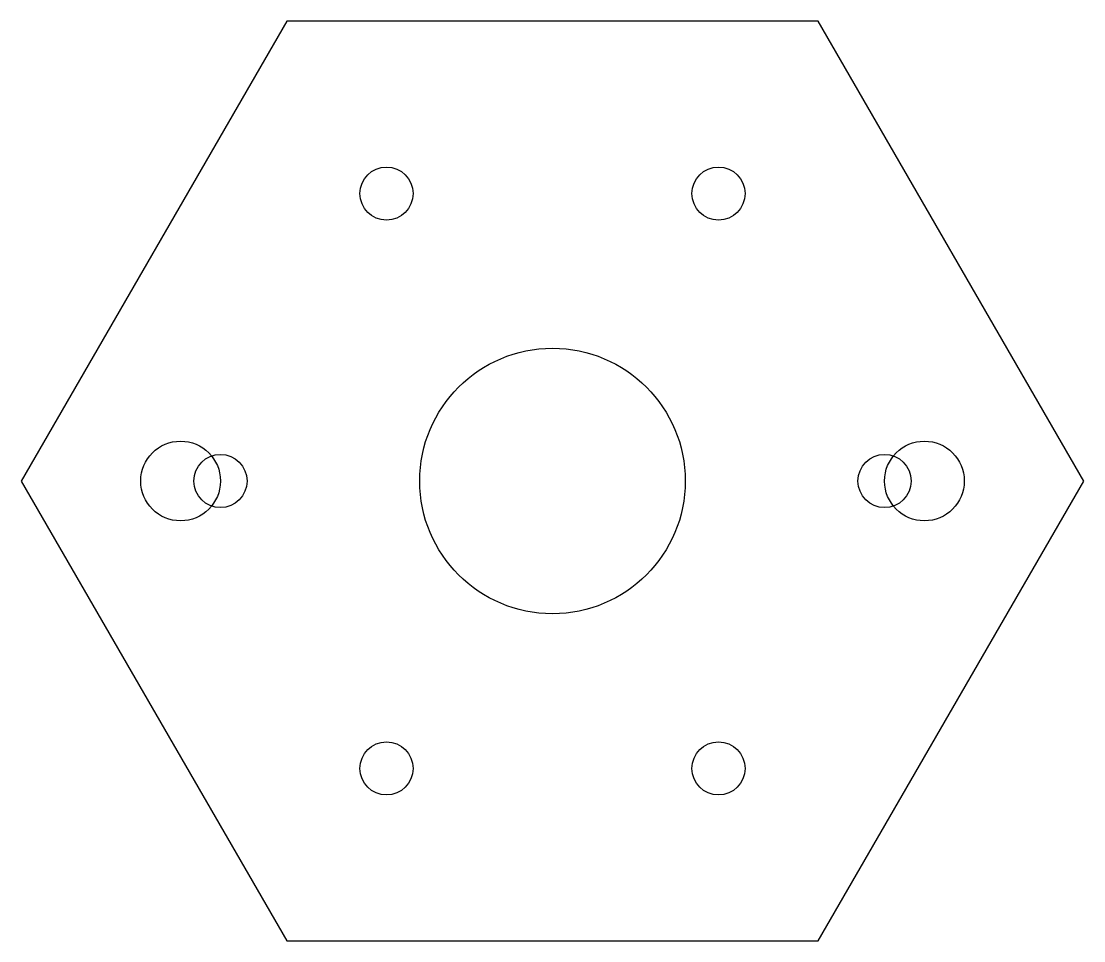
# Model space of a CAD drawing. Header units: millimetres. Extents: x 0 to 80, y 5.4 to 74.6.
import ezdxf

# ---------------------------------------------------------------- set-up
doc = ezdxf.new("R2010")
doc.units = ezdxf.units.MM
doc.layers.add('HOLE', color=7, linetype='Continuous')
doc.layers.add('OUTER', color=7, linetype='Continuous')

msp = doc.modelspace()

# ---------------------------------------------------------------- linework, layer by layer
for centre in [(27.5, 61.651), (52.5, 61.651), (15, 40), (65, 40), (27.5, 18.349), (52.5, 18.349)]:
    msp.add_circle(centre, 2)
at = {"layer": 'HOLE'}
for centre, radius in [((40, 40), 10), ((12, 40), 3), ((68, 40), 3)]:
    msp.add_circle(centre, radius, dxfattribs=at)
at = {"layer": 'OUTER'}
msp.add_lwpolyline([(80, 40), (60, 74.641), (20, 74.641), (0, 40), (20, 5.359), (60, 5.359)], close=True, dxfattribs=at)

doc.saveas('drawing.dxf')
